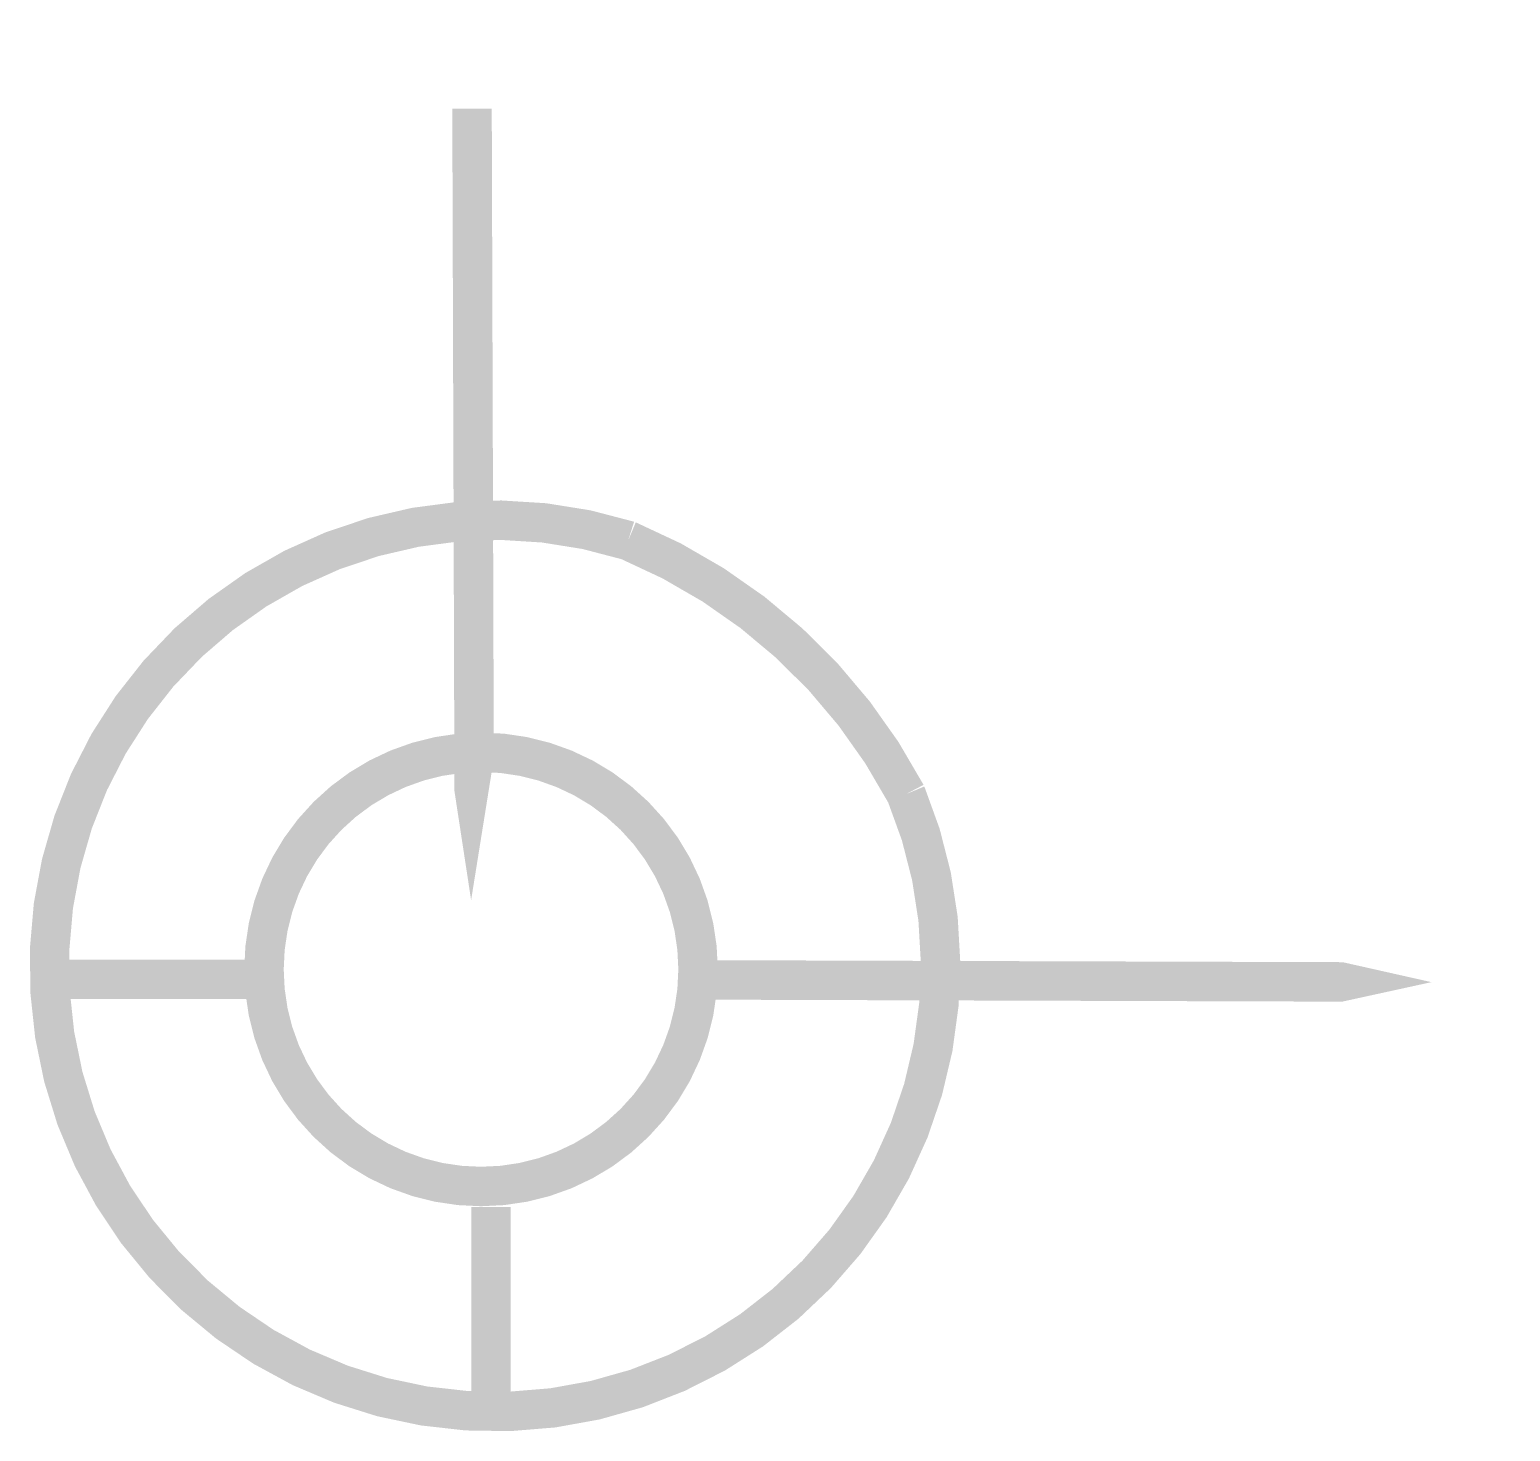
# Model space of a CAD drawing. Extents: x 0.01 to 3.77, y 0.02 to 3.57.
import ezdxf

# ---------------------------------------------------------------- set-up
doc = ezdxf.new("R2010")
doc.units = 0
doc.header["$MEASUREMENT"] = 0
doc.layers.get('0').update_dxf_attribs({"linetype": 'CONTINUOUS'})

msp = doc.modelspace()

# ---------------------------------------------------------------- linework, layer by layer
for points in [[(1.1339, 3.3731, 0.1, 0.1, 0), (1.1362, 2.6448, 0.4, 0, 0), (1.1316, 1.3678, 0, 0, 0)], [(1.7354, 1.1657, 0.1, 0.1, 0), (2.6628, 1.1628, 0.4, 0, 0), (3.5651, 1.1601, 0, 0, 0)]]:
    msp.add_lwpolyline(points, format="xyseb")
at = {"const_width": 0.1}
msp.add_lwpolyline([(1.5296, 2.2788, 4.517192), (2.2339, 1.6365, 0.174118), (1.5296, 2.2788, -0.109054)], format="xyb", dxfattribs=at)
msp.add_lwpolyline([(0.6067, 1.1924, 1), (1.7067, 1.1924, 1)], format="xyb", close=True, dxfattribs=at)
for points in [[(0.1027, 1.1673), (0.5795, 1.1673)], [(1.1818, 0.5908), (1.1818, 0.1146)]]:
    msp.add_lwpolyline(points, dxfattribs=at)

doc.saveas('drawing.dxf')
